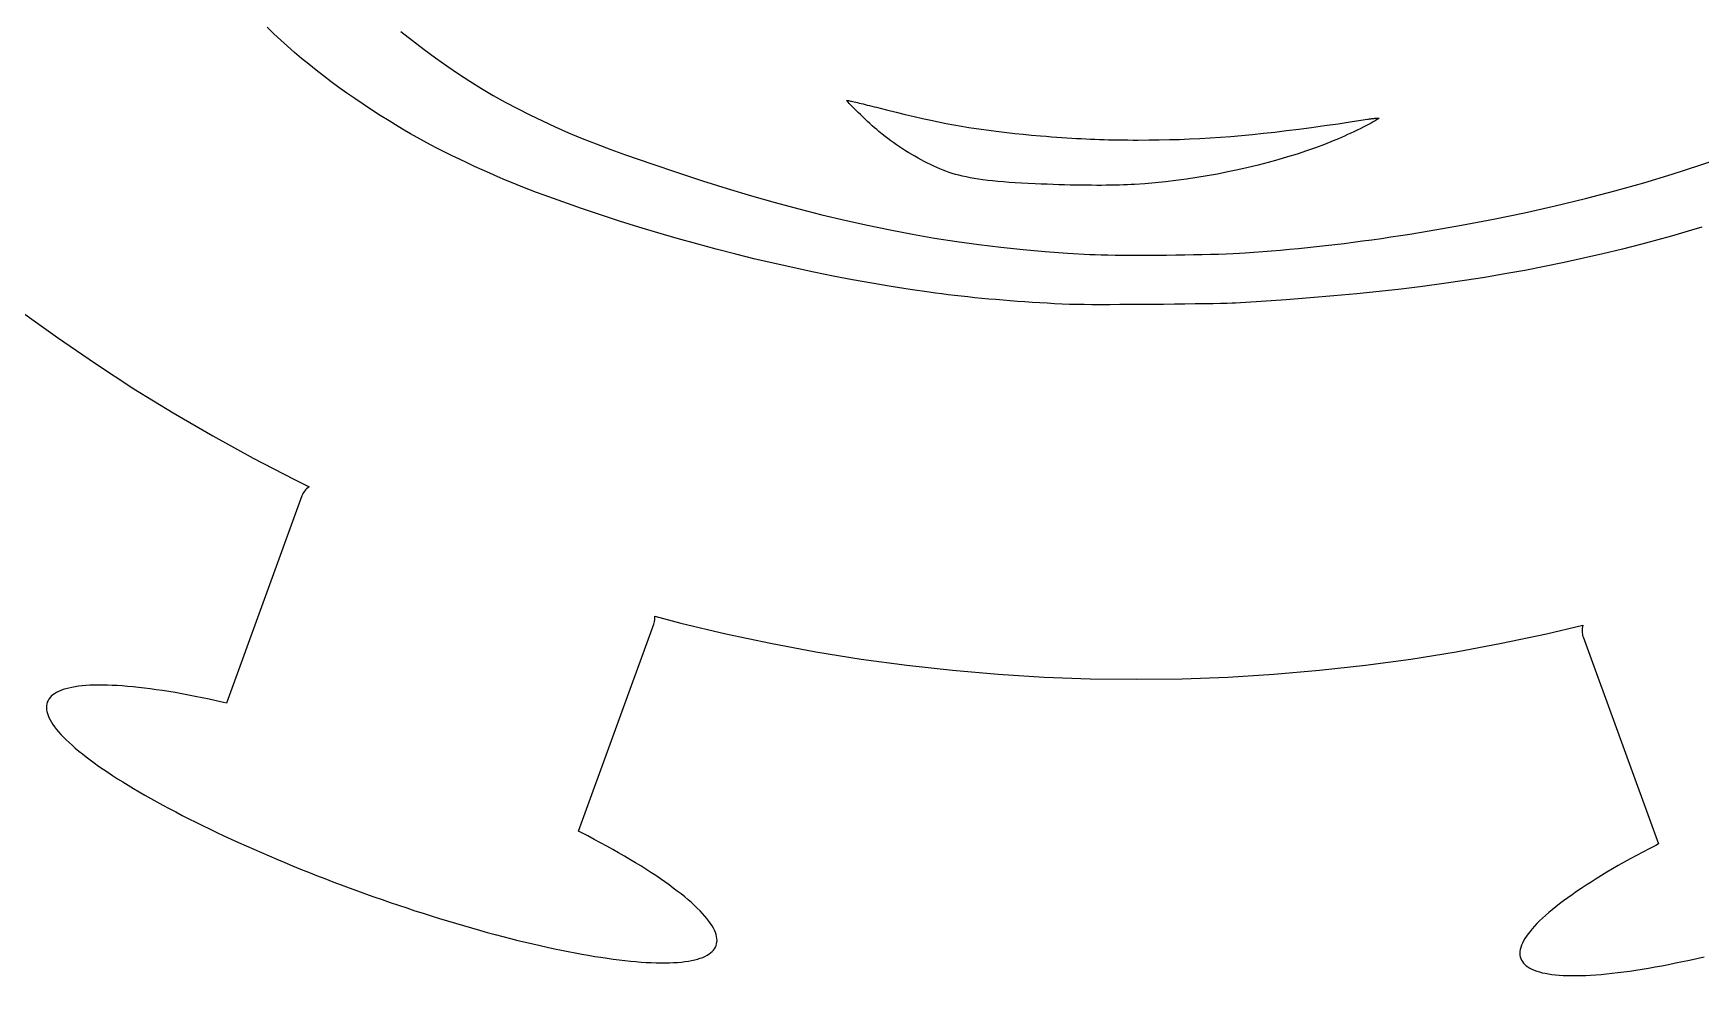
# Model space of a CAD drawing. Header units: metres. Extents: x -106 to 107, y -104 to 107.
# Drawn here: x -53 to 27.1, y -104.2 to -59 of the extents above; entities that cross this region are included whole.
import ezdxf

# ---------------------------------------------------------------- set-up
doc = ezdxf.new("R2010")
doc.units = ezdxf.units.M

msp = doc.modelspace()

# ---------------------------------------------------------------- linework, layer by layer
for p, q in [((-41.4226, -58.9819), (-41.7447, -58.6729)), ((-41.0971, -59.2853), (-41.4226, -58.9819)), ((-35.3199, -58.8729), (-34.7649, -59.3133)), ((-40.7677, -59.5835), (-41.0971, -59.2853)), ((-40.4338, -59.8769), (-40.7677, -59.5835)), ((-40.0949, -60.1658), (-40.4338, -59.8769)), ((-34.7649, -59.3133), (-34.2133, -59.7357)), ((-34.2133, -59.7357), (-33.6635, -60.1409)), ((-39.7505, -60.4508), (-40.0949, -60.1658)), ((-39.4001, -60.7323), (-39.7505, -60.4508)), ((-39.0432, -61.0105), (-39.4001, -60.7323)), ((-33.6635, -60.1409), (-33.1137, -60.53)), ((-33.1137, -60.53), (-32.5625, -60.9038)), ((-38.6792, -61.2861), (-39.0432, -61.0105)), ((-38.3076, -61.5593), (-38.6792, -61.2861)), ((-37.9279, -61.8305), (-38.3076, -61.5593)), ((-32.5625, -60.9038), (-32.0082, -61.2633)), ((-32.0082, -61.2633), (-31.4491, -61.6095)), ((-31.4491, -61.6095), (-30.8837, -61.9432)), ((-37.5396, -62.1003), (-37.9279, -61.8305)), ((-37.1422, -62.3689), (-37.5396, -62.1003)), ((-36.7351, -62.6368), (-37.1422, -62.3689)), ((-30.8837, -61.9432), (-30.3104, -62.2654)), ((-30.3104, -62.2654), (-29.7274, -62.577)), ((-13.8925, -62.1838), (-13.8861, -62.1833)), ((-13.8895, -62.1986), (-13.8925, -62.1838)), ((-13.8687, -62.2292), (-13.8895, -62.1986)), ((-13.8861, -62.1833), (-13.8707, -62.185)), ((-13.8707, -62.185), (-13.8466, -62.1891)), ((-13.8316, -62.2741), (-13.8687, -62.2292)), ((-13.8466, -62.1891), (-13.8143, -62.1952)), ((-13.7799, -62.3319), (-13.8316, -62.2741)), ((-13.8143, -62.1952), (-13.774, -62.2035)), ((-13.715, -62.4011), (-13.7799, -62.3319)), ((-13.774, -62.2035), (-13.7263, -62.2137)), ((-13.7263, -62.2137), (-13.6713, -62.2258)), ((-13.6383, -62.4803), (-13.715, -62.4011)), ((-13.6713, -62.2258), (-13.6096, -62.2397)), ((-13.5516, -62.568), (-13.6383, -62.4803)), ((-13.6096, -62.2397), (-13.5414, -62.2553)), ((-13.5414, -62.2553), (-13.4672, -62.2726)), ((-13.4672, -62.2726), (-13.3873, -62.2914)), ((-13.3873, -62.2914), (-13.3021, -62.3117)), ((-13.3021, -62.3117), (-13.212, -62.3333)), ((-13.212, -62.3333), (-13.1173, -62.3563)), ((-13.1173, -62.3563), (-13.0184, -62.3804)), ((-13.0184, -62.3804), (-12.9158, -62.4056)), ((-12.9158, -62.4056), (-12.8096, -62.4319)), ((-12.8096, -62.4319), (-12.7004, -62.459)), ((-12.7004, -62.459), (-12.5886, -62.4871)), ((-12.5886, -62.4871), (-12.4743, -62.5159)), ((-36.3179, -62.9045), (-36.7351, -62.6368)), ((-35.8899, -63.1722), (-36.3179, -62.9045)), ((-35.4508, -63.4405), (-35.8899, -63.1722)), ((-29.7274, -62.577), (-29.1333, -62.8789)), ((-29.1333, -62.8789), (-28.5263, -63.1722)), ((-28.5263, -63.1722), (-27.9049, -63.4577)), ((-13.4562, -62.6626), (-13.5516, -62.568)), ((-13.3538, -62.7629), (-13.4562, -62.6626)), ((-13.2457, -62.8672), (-13.3538, -62.7629)), ((-13.1337, -62.9741), (-13.2457, -62.8672)), ((-13.0192, -63.0822), (-13.1337, -62.9741)), ((-12.9036, -63.19), (-13.0192, -63.0822)), ((-12.7887, -63.296), (-12.9036, -63.19)), ((-12.4743, -62.5159), (-11.991, -62.6371)), ((-11.991, -62.6371), (-11.5303, -62.7504)), ((-11.5303, -62.7504), (-11.0899, -62.8564)), ((-11.0899, -62.8564), (-10.6677, -62.9552)), ((-10.6677, -62.9552), (-10.2615, -63.0473)), ((-10.2615, -63.0473), (-9.86906, -63.133)), ((-9.86906, -63.133), (-9.48817, -63.2129)), ((-9.48817, -63.2129), (-9.11668, -63.2872)), ((-9.11668, -63.2872), (-8.75232, -63.3563)), ((9.70303, -63.3032), (10.3807, -63.2029)), ((10.3807, -63.2029), (11.1283, -63.0891)), ((11.1283, -63.0891), (11.1695, -63.0831)), ((11.1695, -63.0831), (11.2103, -63.0772)), ((11.2892, -63.2771), (11.1724, -63.3384)), ((11.2103, -63.0772), (11.2503, -63.0717)), ((11.2503, -63.0717), (11.2894, -63.0664)), ((11.3939, -63.2206), (11.2892, -63.2771)), ((11.2894, -63.0664), (11.3276, -63.0615)), ((11.3276, -63.0615), (11.3647, -63.0569)), ((11.3647, -63.0569), (11.4004, -63.0526)), ((11.4848, -63.1699), (11.3939, -63.2206)), ((11.4004, -63.0526), (11.4346, -63.0486)), ((11.4346, -63.0486), (11.4673, -63.0451)), ((11.4673, -63.0451), (11.4982, -63.0419)), ((11.5602, -63.1258), (11.4848, -63.1699)), ((11.4982, -63.0419), (11.5271, -63.0392)), ((11.5271, -63.0392), (11.554, -63.0368)), ((11.554, -63.0368), (11.5787, -63.0349)), ((11.6183, -63.0893), (11.5602, -63.1258)), ((11.5787, -63.0349), (11.601, -63.0335)), ((11.601, -63.0335), (11.6207, -63.0325)), ((11.6574, -63.0612), (11.6183, -63.0893)), ((11.6207, -63.0325), (11.6378, -63.032)), ((11.6378, -63.032), (11.652, -63.032)), ((11.652, -63.032), (11.6632, -63.0325)), ((11.6756, -63.0423), (11.6574, -63.0612)), ((11.6632, -63.0325), (11.6713, -63.0336)), ((11.6713, -63.0336), (11.6756, -63.0423)), ((-35.1591, -63.6141), (-35.4508, -63.4405)), ((-34.8569, -63.7887), (-35.1591, -63.6141)), ((-34.545, -63.9642), (-34.8569, -63.7887)), ((-34.224, -64.1401), (-34.545, -63.9642)), ((-27.9049, -63.4577), (-27.2674, -63.7363)), ((-27.2674, -63.7363), (-26.6122, -64.009)), ((-26.6122, -64.009), (-25.9378, -64.2768)), ((-12.6758, -63.3988), (-12.7887, -63.296)), ((-12.5664, -63.4969), (-12.6758, -63.3988)), ((-12.4623, -63.5888), (-12.5664, -63.4969)), ((-12.3647, -63.673), (-12.4623, -63.5888)), ((-12.2754, -63.7482), (-12.3647, -63.673)), ((-12.1958, -63.8128), (-12.2754, -63.7482)), ((-12.0616, -63.9175), (-12.1958, -63.8128)), ((-11.9252, -64.0207), (-12.0616, -63.9175)), ((-11.7869, -64.1224), (-11.9252, -64.0207)), ((-8.75232, -63.3563), (-8.39291, -63.4206)), ((-8.39291, -63.4206), (-8.03625, -63.4805)), ((-8.03625, -63.4805), (-7.68015, -63.5364)), ((-7.68015, -63.5364), (-7.32237, -63.5886)), ((-7.32237, -63.5886), (-6.96074, -63.6376)), ((-6.96074, -63.6376), (-6.59303, -63.6837)), ((-6.59303, -63.6837), (-6.21706, -63.7273)), ((-6.21706, -63.7273), (-5.8306, -63.7687)), ((-5.8306, -63.7687), (-5.43146, -63.8085)), ((-5.43146, -63.8085), (-5.01743, -63.8469)), ((-5.01743, -63.8469), (-4.5863, -63.8843)), ((-4.5863, -63.8843), (-4.31686, -63.9066)), ((-4.31686, -63.9066), (-4.05669, -63.9274)), ((-4.05669, -63.9274), (-3.80484, -63.9467)), ((-3.80484, -63.9467), (-3.56039, -63.9646)), ((-3.56039, -63.9646), (-3.32243, -63.9811)), ((-3.32243, -63.9811), (-3.08998, -63.9962)), ((-3.08998, -63.9962), (-2.86214, -64.01)), ((-2.86214, -64.01), (-2.63794, -64.0226)), ((-2.63794, -64.0226), (-2.41647, -64.0339)), ((-2.41647, -64.0339), (-2.19679, -64.044)), ((-2.19679, -64.044), (-1.97798, -64.0529)), ((-1.97798, -64.0529), (-1.75908, -64.0607)), ((-1.75908, -64.0607), (-1.53915, -64.0675)), ((-1.53915, -64.0675), (-1.31728, -64.0732)), ((-1.31728, -64.0732), (-1.09253, -64.078)), ((-1.09253, -64.078), (-0.86394, -64.0817)), ((-0.86394, -64.0817), (-0.63062, -64.0846)), ((-0.63062, -64.0846), (-0.39159, -64.0866)), ((-0.39159, -64.0866), (-0.14594, -64.0878)), ((-0.14594, -64.0878), (0.10727, -64.0882)), ((0.10727, -64.0882), (0.61101, -64.0862)), ((0.61101, -64.0862), (1.10774, -64.0804)), ((1.10774, -64.0804), (1.59944, -64.0703)), ((1.59944, -64.0703), (2.08806, -64.056)), ((2.08806, -64.056), (2.57556, -64.0372)), ((2.57556, -64.0372), (3.06389, -64.0137)), ((3.06389, -64.0137), (3.55502, -63.9854)), ((3.55502, -63.9854), (4.05092, -63.952)), ((4.05092, -63.952), (4.55353, -63.9135)), ((4.55353, -63.9135), (5.06483, -63.8695)), ((5.06483, -63.8695), (5.58676, -63.82)), ((5.58676, -63.82), (6.12131, -63.7648)), ((6.12131, -63.7648), (6.67043, -63.7037)), ((6.67043, -63.7037), (7.23605, -63.6365)), ((7.23605, -63.6365), (7.82016, -63.563)), ((7.82016, -63.563), (8.42473, -63.4831)), ((8.42473, -63.4831), (9.0517, -63.3965)), ((9.0517, -63.3965), (9.70303, -63.3032)), ((9.59811, -64.0826), (9.47432, -64.1338)), ((9.73099, -64.0258), (9.59811, -64.0826)), ((9.87119, -63.9642), (9.73099, -64.0258)), ((10.0169, -63.8987), (9.87119, -63.9642)), ((10.1665, -63.8301), (10.0169, -63.8987)), ((10.3181, -63.7593), (10.1665, -63.8301)), ((10.47, -63.6872), (10.3181, -63.7593)), ((10.6205, -63.6148), (10.47, -63.6872)), ((10.7677, -63.5428), (10.6205, -63.6148)), ((10.9099, -63.4721), (10.7677, -63.5428)), ((11.0454, -63.4037), (10.9099, -63.4721)), ((11.1724, -63.3384), (11.0454, -63.4037)), ((-33.8946, -64.3161), (-34.224, -64.1401)), ((-33.5576, -64.4919), (-33.8946, -64.3161)), ((-33.2138, -64.6672), (-33.5576, -64.4919)), ((-32.8637, -64.8416), (-33.2138, -64.6672)), ((-32.5081, -65.0147), (-32.8637, -64.8416)), ((-25.9378, -64.2768), (-25.2424, -64.5405)), ((-25.2424, -64.5405), (-24.5245, -64.801)), ((-24.5245, -64.801), (-23.2701, -65.2397)), ((-11.6467, -64.2225), (-11.7869, -64.1224)), ((-11.5048, -64.321), (-11.6467, -64.2225)), ((-11.3614, -64.4176), (-11.5048, -64.321)), ((-11.2166, -64.5124), (-11.3614, -64.4176)), ((-11.0704, -64.6052), (-11.2166, -64.5124)), ((-10.9232, -64.696), (-11.0704, -64.6052)), ((-10.7751, -64.7846), (-10.9232, -64.696)), ((-10.6261, -64.871), (-10.7751, -64.7846)), ((-10.4764, -64.9551), (-10.6261, -64.871)), ((7.73407, -64.7608), (7.27698, -64.9031)), ((8.18304, -64.6125), (7.73407, -64.7608)), ((8.62323, -64.4585), (8.18304, -64.6125)), ((9.05388, -64.2989), (8.62323, -64.4585)), ((9.47432, -64.1338), (9.05388, -64.2989)), ((27.0879, -65.303), (28.3881, -64.8572)), ((-32.1478, -65.1863), (-32.5081, -65.0147)), ((-31.7834, -65.356), (-32.1478, -65.1863)), ((-31.4156, -65.5234), (-31.7834, -65.356)), ((-31.0453, -65.6883), (-31.4156, -65.5234)), ((-30.673, -65.8503), (-31.0453, -65.6883)), ((-23.2701, -65.2397), (-22.0407, -65.6552)), ((-22.0407, -65.6552), (-20.8347, -66.0478)), ((-10.3262, -65.0368), (-10.4764, -64.9551)), ((-10.1756, -65.1161), (-10.3262, -65.0368)), ((-10.0248, -65.1927), (-10.1756, -65.1161)), ((-9.87396, -65.2668), (-10.0248, -65.1927)), ((-9.72318, -65.3381), (-9.87396, -65.2668)), ((-9.57257, -65.4065), (-9.72318, -65.3381)), ((-9.42235, -65.4721), (-9.57257, -65.4065)), ((-9.27263, -65.5346), (-9.42235, -65.4721)), ((-9.13237, -65.5895), (-9.27263, -65.5346)), ((-8.98706, -65.6415), (-9.13237, -65.5895)), ((-8.83612, -65.6908), (-8.98706, -65.6415)), ((-8.67897, -65.7375), (-8.83612, -65.6908)), ((4.4039, -65.624), (3.9099, -65.7205)), ((4.89474, -65.5205), (4.4039, -65.624)), ((5.38174, -65.4101), (4.89474, -65.5205)), ((5.86415, -65.293), (5.38174, -65.4101)), ((6.34131, -65.1694), (5.86415, -65.293)), ((6.81248, -65.0394), (6.34131, -65.1694)), ((7.27698, -64.9031), (6.81248, -65.0394)), ((25.7574, -65.7301), (27.0879, -65.303)), ((-30.2995, -66.009), (-30.673, -65.8503)), ((-29.9256, -66.1642), (-30.2995, -66.009)), ((-29.5518, -66.3154), (-29.9256, -66.1642)), ((-29.179, -66.4624), (-29.5518, -66.3154)), ((-28.8079, -66.6048), (-29.179, -66.4624)), ((-20.8347, -66.0478), (-19.6503, -66.4179)), ((-19.6503, -66.4179), (-18.4857, -66.7659)), ((-8.51505, -65.7816), (-8.67897, -65.7375)), ((-8.34375, -65.8232), (-8.51505, -65.7816)), ((-8.16452, -65.8623), (-8.34375, -65.8232)), ((-7.97678, -65.8992), (-8.16452, -65.8623)), ((-7.77994, -65.9338), (-7.97678, -65.8992)), ((-7.57343, -65.9663), (-7.77994, -65.9338)), ((-7.35667, -65.9967), (-7.57343, -65.9663)), ((-7.1291, -66.0252), (-7.35667, -65.9967)), ((-6.89014, -66.0518), (-7.1291, -66.0252)), ((-6.63918, -66.0766), (-6.89014, -66.0518)), ((-6.37566, -66.0996), (-6.63918, -66.0766)), ((-6.09901, -66.121), (-6.37566, -66.0996)), ((-5.80867, -66.1409), (-6.09901, -66.121)), ((-5.50403, -66.1593), (-5.80867, -66.1409)), ((-5.18452, -66.1764), (-5.50403, -66.1593)), ((-4.84958, -66.1922), (-5.18452, -66.1764)), ((-4.55861, -66.2045), (-4.84958, -66.1921)), ((-4.84958, -66.1921), (-4.84958, -66.1922)), ((-4.27104, -66.2157), (-4.55861, -66.2045)), ((-3.98721, -66.2258), (-4.27104, -66.2157)), ((-3.70749, -66.2348), (-3.98721, -66.2258)), ((-3.43219, -66.2426), (-3.70749, -66.2348)), ((-3.16167, -66.2493), (-3.43219, -66.2426)), ((-2.89627, -66.2548), (-3.16167, -66.2493)), ((-2.63635, -66.2592), (-2.89627, -66.2548)), ((-2.38226, -66.2624), (-2.63635, -66.2592)), ((-2.13434, -66.2645), (-2.38226, -66.2624)), ((-1.89293, -66.2654), (-2.13434, -66.2645)), ((-1.65839, -66.2652), (-1.89293, -66.2654)), ((-1.43105, -66.2638), (-1.65839, -66.2652)), ((-1.21126, -66.2613), (-1.43105, -66.2638)), ((-0.99937, -66.2576), (-1.21126, -66.2613)), ((-0.79575, -66.2528), (-0.99937, -66.2576)), ((-0.60072, -66.2467), (-0.79575, -66.2528)), ((-0.41463, -66.2395), (-0.60072, -66.2467)), ((-0.23781, -66.2312), (-0.41463, -66.2395)), ((-0.07065, -66.2217), (-0.23781, -66.2312)), ((0.42308, -66.1868), (-0.07065, -66.2217)), ((0.91933, -66.1437), (0.42308, -66.1868)), ((1.41739, -66.0925), (0.91933, -66.1437)), ((1.91653, -66.0334), (1.41739, -66.0925)), ((2.41606, -65.9664), (1.91653, -66.0334)), ((2.91527, -65.8919), (2.41606, -65.9664)), ((3.41345, -65.8099), (2.91527, -65.8919)), ((3.9099, -65.7205), (3.41345, -65.8099)), ((23.0078, -66.5279), (24.3972, -66.1385)), ((24.3972, -66.1385), (25.7574, -65.7301)), ((-28.4392, -66.7422), (-28.8079, -66.6048)), ((-27.5446, -67.0651), (-28.4392, -66.7422)), ((-26.6425, -67.3797), (-27.5446, -67.0651)), ((-18.4857, -66.7659), (-17.3393, -67.0921)), ((-17.3393, -67.0921), (-16.2094, -67.3969)), ((18.6698, -67.5806), (20.1435, -67.2492)), ((20.1435, -67.2492), (21.5897, -66.8982)), ((21.5897, -66.8982), (23.0078, -66.5279)), ((-25.7334, -67.6857), (-26.6425, -67.3797)), ((-24.8182, -67.983), (-25.7334, -67.6857)), ((-23.8976, -68.2714), (-24.8182, -67.983)), ((-16.2094, -67.3969), (-15.0941, -67.6808)), ((-15.0941, -67.6808), (-13.9918, -67.9439)), ((-13.9918, -67.9439), (-12.9007, -68.1868)), ((15.6415, -68.1842), (17.1689, -67.8923)), ((17.1689, -67.8923), (18.6698, -67.5806)), ((-22.9723, -68.5507), (-23.8976, -68.2714)), ((-22.043, -68.8208), (-22.9723, -68.5507)), ((-21.1105, -69.0814), (-22.043, -68.8208)), ((-12.9007, -68.1868), (-11.8191, -68.4098)), ((-11.8191, -68.4098), (-10.7453, -68.6133)), ((-10.7453, -68.6133), (-9.67752, -68.7976)), ((-9.67752, -68.7976), (-8.61404, -68.9631)), ((10.8848, -68.9389), (11.335, -68.8776)), ((11.335, -68.8776), (11.7877, -68.8136)), ((11.7877, -68.8136), (12.2428, -68.7472)), ((12.2428, -68.7472), (12.7003, -68.6782)), ((12.7003, -68.6782), (13.1604, -68.6067)), ((13.1604, -68.6067), (13.623, -68.5326)), ((13.623, -68.5326), (14.0882, -68.4559)), ((14.0882, -68.4559), (15.6415, -68.1842)), ((25.2475, -68.8351), (24.3052, -69.087)), ((25.7204, -68.7039), (25.2475, -68.8351)), ((26.2027, -68.5664), (25.7204, -68.7039)), ((26.6927, -68.4229), (26.2027, -68.5664)), ((27.1891, -68.2741), (26.6927, -68.4229)), ((-20.1754, -69.3324), (-21.1105, -69.0814)), ((-19.2386, -69.5736), (-20.1754, -69.3324)), ((-18.3008, -69.8047), (-19.2386, -69.5736)), ((-8.61404, -68.9631), (-7.55315, -69.1102)), ((-7.55315, -69.1102), (-6.4931, -69.2393)), ((-6.4931, -69.2393), (-5.43217, -69.3507)), ((-5.43217, -69.3507), (-4.36864, -69.4447)), ((-4.36864, -69.4447), (-3.30075, -69.5219)), ((-3.30075, -69.5219), (-2.22681, -69.5825)), ((-2.22681, -69.5825), (-1.96878, -69.5932)), ((-1.96878, -69.5932), (-1.67587, -69.6022)), ((-1.67587, -69.6022), (-1.35187, -69.6095)), ((-1.35187, -69.6095), (-1.00055, -69.6151)), ((-1.00055, -69.6151), (-0.6257, -69.619)), ((-0.6257, -69.619), (-0.23112, -69.6214)), ((-0.23112, -69.6214), (0.17938, -69.6221)), ((0.17938, -69.6221), (0.60204, -69.6214)), ((0.60204, -69.6214), (1.03307, -69.6191)), ((1.03307, -69.6191), (1.46866, -69.6155)), ((1.46866, -69.6155), (1.90504, -69.6104)), ((1.90504, -69.6104), (2.33841, -69.6039)), ((2.33841, -69.6039), (2.76497, -69.596)), ((2.76497, -69.596), (3.18094, -69.5869)), ((3.18094, -69.5869), (3.58252, -69.5765)), ((3.58252, -69.5765), (3.96594, -69.5649)), ((3.96594, -69.5649), (4.32739, -69.5522)), ((4.32739, -69.5522), (4.6631, -69.5382)), ((4.6631, -69.5382), (4.96927, -69.5232)), ((4.96927, -69.5232), (5.24208, -69.5071)), ((5.24208, -69.5071), (5.6629, -69.4785)), ((5.6629, -69.4785), (6.08586, -69.4473)), ((6.08586, -69.4473), (6.51093, -69.4137)), ((6.51093, -69.4137), (6.93817, -69.3775)), ((6.93817, -69.3775), (7.36761, -69.3389)), ((7.36761, -69.3389), (7.79927, -69.2977)), ((7.79927, -69.2977), (8.23315, -69.254)), ((8.23315, -69.254), (8.6693, -69.2078)), ((8.6693, -69.2078), (9.10774, -69.1591)), ((9.10774, -69.1591), (9.54848, -69.1078)), ((9.54848, -69.1078), (9.99155, -69.0541)), ((9.99155, -69.0541), (10.437, -68.9978)), ((10.437, -68.9978), (10.8848, -68.9389)), ((22.4329, -69.5543), (21.4985, -69.7703)), ((23.3678, -69.3266), (22.4329, -69.5543)), ((24.3052, -69.087), (23.3678, -69.3266)), ((-17.3626, -70.0257), (-18.3008, -69.8047)), ((-16.4248, -70.2363), (-17.3626, -70.0257)), ((-15.4882, -70.4364), (-16.4248, -70.2363)), ((-14.5535, -70.6257), (-15.4882, -70.4364)), ((18.6751, -70.3522), (17.72, -70.5252)), ((19.6218, -70.169), (18.6751, -70.3522)), ((20.5622, -69.9751), (19.6218, -70.169)), ((21.4985, -69.7703), (20.5622, -69.9751)), ((-13.6214, -70.8041), (-14.5535, -70.6257)), ((-12.6926, -70.9714), (-13.6214, -70.8041)), ((-11.7679, -71.1274), (-12.6926, -70.9714)), ((-10.8479, -71.272), (-11.7679, -71.1274)), ((-9.93355, -71.4049), (-10.8479, -71.272)), ((12.7385, -71.2478), (11.6856, -71.3662)), ((13.7696, -71.1211), (12.7385, -71.2478)), ((14.7811, -70.9859), (13.7696, -71.1211)), ((15.7751, -70.8417), (14.7811, -70.9859)), ((16.754, -70.6883), (15.7751, -70.8417)), ((17.72, -70.5252), (16.754, -70.6883)), ((-9.6404, -71.4447), (-9.93355, -71.4049)), ((-9.3403, -71.4837), (-9.6404, -71.4447)), ((-9.03369, -71.5217), (-9.3403, -71.4837)), ((-8.72092, -71.5587), (-9.03369, -71.5217)), ((-8.40239, -71.5947), (-8.72092, -71.5587)), ((-8.07848, -71.6296), (-8.40239, -71.5947)), ((-7.74959, -71.6634), (-8.07848, -71.6296)), ((-7.41611, -71.696), (-7.74959, -71.6634)), ((-7.07841, -71.7275), (-7.41611, -71.696)), ((-6.73691, -71.7578), (-7.07841, -71.7275)), ((-6.39195, -71.7869), (-6.73691, -71.7578)), ((-6.04398, -71.8147), (-6.39195, -71.7869)), ((-5.69334, -71.8412), (-6.04398, -71.8147)), ((-5.34045, -71.8663), (-5.69334, -71.8412)), ((-4.98567, -71.8901), (-5.34045, -71.8663)), ((-4.62943, -71.9125), (-4.98567, -71.8901)), ((-4.27206, -71.9335), (-4.62943, -71.9125)), ((-3.91399, -71.953), (-4.27206, -71.9335)), ((-3.5556, -71.9709), (-3.91399, -71.953)), ((-3.1973, -71.9874), (-3.5556, -71.9709)), ((-3.03113, -71.9923), (-3.1973, -71.9874)), ((-3.1973, -71.9874), (-3.1973, -71.9874)), ((-2.79185, -71.9959), (-3.03113, -71.9923)), ((-2.48758, -71.9984), (-2.79185, -71.9959)), ((-2.12639, -71.9997), (-2.48758, -71.9984)), ((-1.71638, -72), (-2.12639, -71.9997)), ((-1.26566, -71.9992), (-1.71638, -72)), ((-0.78232, -71.9976), (-1.26566, -71.9992)), ((-0.27444, -71.9951), (-0.78232, -71.9976)), ((0.24982, -71.9918), (-0.27444, -71.9951)), ((0.78243, -71.9877), (0.24982, -71.9918)), ((1.31525, -71.983), (0.78243, -71.9877)), ((1.84019, -71.9777), (1.31525, -71.983)), ((2.34918, -71.9719), (1.84019, -71.9777)), ((2.83408, -71.9656), (2.34918, -71.9719)), ((3.28682, -71.959), (2.83408, -71.9656)), ((3.6993, -71.952), (3.28682, -71.959)), ((4.06339, -71.9447), (3.6993, -71.952)), ((4.37103, -71.9372), (4.06339, -71.9447)), ((4.61411, -71.9296), (4.37103, -71.9372)), ((4.78453, -71.922), (4.61411, -71.9296)), ((6.01527, -71.8461), (4.78453, -71.922)), ((7.21082, -71.7639), (6.01527, -71.8461)), ((8.3734, -71.6752), (7.21082, -71.7639)), ((9.50525, -71.5796), (8.3734, -71.6752)), ((10.6086, -71.4767), (9.50525, -71.5796)), ((11.6856, -71.3662), (10.6086, -71.4767)), ((-53.6129, -72.2887), (-51.8227, -73.5826)), ((-51.8227, -73.5826), (-50.0013, -74.8323)), ((-50.0013, -74.8323), (-48.1498, -76.0368)), ((-48.1498, -76.0368), (-46.2692, -77.1956)), ((-46.2692, -77.1956), (-44.3608, -78.3078)), ((-44.3608, -78.3078), (-42.4257, -79.3729)), ((-42.4257, -79.3729), (-40.465, -80.3902)), ((-40.465, -80.3902), (-39.7358, -80.7461)), ((-39.9081, -80.8989), (-39.9535, -80.9525)), ((-39.8577, -80.8474), (-39.9081, -80.8989)), ((-39.8024, -80.7979), (-39.8577, -80.8474)), ((-39.7421, -80.7505), (-39.8024, -80.7979)), ((-39.7358, -80.7461), (-39.7421, -80.7505)), ((-40.0848, -81.1863), (-43.7075, -91.1398)), ((-40.0595, -81.125), (-40.0848, -81.1863)), ((-40.0293, -81.0655), (-40.0595, -81.125)), ((-39.9939, -81.008), (-40.0293, -81.0655)), ((-39.9535, -80.9525), (-39.9939, -81.008)), ((-23.1703, -87.3427), (-23.1502, -87.2795)), ((-23.1502, -87.2795), (-23.1352, -87.2145)), ((-23.1352, -87.2145), (-23.1253, -87.1477)), ((-23.1253, -87.1477), (-23.1205, -87.0792)), ((-23.1209, -87.009), (-23.1237, -86.9719)), ((-23.1237, -86.9719), (-21.8682, -87.3028)), ((-23.1205, -87.0792), (-23.1209, -87.009)), ((-21.8682, -87.3028), (-19.7191, -87.8132)), ((-26.7931, -97.2962), (-23.1703, -87.3427)), ((-19.7191, -87.8132), (-17.5581, -88.2707)), ((17.5581, -88.2707), (19.7191, -87.8132)), ((19.7191, -87.8132), (21.4626, -87.3991)), ((21.4294, -87.6246), (21.4291, -87.6948)), ((21.4291, -87.6948), (21.4338, -87.7633)), ((21.4349, -87.5527), (21.4294, -87.6246)), ((21.4338, -87.7633), (21.4437, -87.8301)), ((21.4455, -87.4792), (21.4349, -87.5527)), ((21.4437, -87.8301), (21.4587, -87.8951)), ((21.4612, -87.4042), (21.4455, -87.4792)), ((21.4587, -87.8951), (21.4789, -87.9583)), ((21.4626, -87.3991), (21.4612, -87.4042)), ((21.4789, -87.9583), (25.1016, -97.9118)), ((-17.5581, -88.2707), (-15.3866, -88.675)), ((-15.3866, -88.675), (-13.2057, -89.0259)), ((13.2057, -89.0259), (15.3866, -88.675)), ((15.3866, -88.675), (17.5581, -88.2707)), ((-13.2057, -89.0259), (-11.017, -89.3232)), ((-11.017, -89.3232), (-8.82153, -89.5666)), ((-8.82153, -89.5666), (-6.6208, -89.7561)), ((6.6208, -89.7561), (8.82153, -89.5666)), ((8.82153, -89.5666), (11.017, -89.3232)), ((11.017, -89.3232), (13.2057, -89.0259)), ((-51.5478, -90.4962), (-51.6668, -90.5398)), ((-51.4195, -90.4565), (-51.5478, -90.4962)), ((-51.2821, -90.4207), (-51.4195, -90.4565)), ((-51.1356, -90.3889), (-51.2821, -90.4207)), ((-50.9802, -90.361), (-51.1356, -90.3889)), ((-50.8158, -90.3371), (-50.9802, -90.361)), ((-50.6427, -90.3172), (-50.8158, -90.3371)), ((-50.461, -90.3012), (-50.6427, -90.3172)), ((-50.2706, -90.2893), (-50.461, -90.3012)), ((-50.0719, -90.2814), (-50.2706, -90.2893)), ((-49.8648, -90.2775), (-50.0719, -90.2814)), ((-49.6494, -90.2776), (-49.8648, -90.2775)), ((-49.4261, -90.2817), (-49.6494, -90.2776)), ((-49.1947, -90.2898), (-49.4261, -90.2817)), ((-48.9556, -90.302), (-49.1947, -90.2898)), ((-48.7088, -90.3182), (-48.9556, -90.302)), ((-48.4545, -90.3383), (-48.7088, -90.3182)), ((-48.1929, -90.3625), (-48.4545, -90.3383)), ((-47.924, -90.3906), (-48.1929, -90.3625)), ((-47.6482, -90.4227), (-47.924, -90.3906)), ((-47.3654, -90.4586), (-47.6482, -90.4227)), ((-47.076, -90.4986), (-47.3654, -90.4586)), ((-46.78, -90.5423), (-47.076, -90.4986)), ((-6.6208, -89.7561), (-4.41608, -89.8916)), ((-4.41608, -89.8916), (-2.20871, -89.9729)), ((-2.20871, -89.9729), (0, -90)), ((0, -90), (2.20871, -89.9729)), ((2.20871, -89.9729), (4.41608, -89.8916)), ((4.41608, -89.8916), (6.6208, -89.7561)), ((-52.3516, -91.2665), (-52.356, -91.3541)), ((-52.3374, -91.1824), (-52.3516, -91.2665)), ((-52.3135, -91.1018), (-52.3374, -91.1824)), ((-52.28, -91.0247), (-52.3135, -91.1018)), ((-52.2368, -90.9512), (-52.28, -91.0247)), ((-52.1839, -90.8812), (-52.2368, -90.9512)), ((-52.1215, -90.815), (-52.1839, -90.8812)), ((-52.0495, -90.7524), (-52.1215, -90.815)), ((-51.968, -90.6936), (-52.0495, -90.7524)), ((-51.877, -90.6385), (-51.968, -90.6936)), ((-51.7766, -90.5872), (-51.877, -90.6385)), ((-51.6668, -90.5398), (-51.7766, -90.5872)), ((-46.4777, -90.59), (-46.78, -90.5423)), ((-46.1692, -90.6415), (-46.4777, -90.59)), ((-45.8547, -90.6968), (-46.1692, -90.6415)), ((-45.5345, -90.7558), (-45.8547, -90.6968)), ((-45.2087, -90.8186), (-45.5345, -90.7558)), ((-44.8774, -90.8851), (-45.2087, -90.8186)), ((-44.541, -90.9552), (-44.8774, -90.8851)), ((-44.1995, -91.0289), (-44.541, -90.9552)), ((-43.8533, -91.1063), (-44.1995, -91.0289)), ((-43.7075, -91.1398), (-43.8533, -91.1063)), ((-52.356, -91.3541), (-52.3508, -91.445)), ((-52.3508, -91.445), (-52.3359, -91.5392)), ((-52.3359, -91.5392), (-52.3112, -91.6367)), ((-52.3112, -91.6367), (-52.2769, -91.7374)), ((-52.2769, -91.7374), (-52.233, -91.8412)), ((-52.233, -91.8412), (-52.1794, -91.948)), ((-52.1794, -91.948), (-52.1162, -92.058)), ((-52.1162, -92.058), (-52.0434, -92.1708)), ((-52.0434, -92.1708), (-51.9612, -92.2865)), ((-51.9612, -92.2865), (-51.8694, -92.4051)), ((-51.8694, -92.4051), (-51.7683, -92.5264)), ((-51.7683, -92.5264), (-51.6578, -92.6503)), ((-51.6578, -92.6503), (-51.538, -92.7769)), ((-51.538, -92.7769), (-51.409, -92.9059)), ((-51.409, -92.9059), (-51.2709, -93.0374)), ((-51.2709, -93.0374), (-51.1237, -93.1712)), ((-51.1237, -93.1712), (-50.9676, -93.3073)), ((-50.9676, -93.3073), (-50.8025, -93.4457)), ((-50.8025, -93.4457), (-50.6288, -93.5861)), ((-50.6288, -93.5861), (-50.4463, -93.7285)), ((-50.4463, -93.7285), (-50.2553, -93.8729)), ((-50.2553, -93.8729), (-50.0559, -94.0192)), ((-50.0559, -94.0192), (-49.8481, -94.1672)), ((-49.8481, -94.1672), (-49.6322, -94.3169)), ((-49.6322, -94.3169), (-49.4082, -94.4682)), ((-49.4082, -94.4682), (-49.1762, -94.6209)), ((-49.1762, -94.6209), (-48.9365, -94.7751)), ((-48.9365, -94.7751), (-48.6891, -94.9306)), ((-48.6891, -94.9306), (-48.4342, -95.0873)), ((-48.4342, -95.0873), (-48.172, -95.2451)), ((-48.172, -95.2451), (-47.9026, -95.4039)), ((-47.9026, -95.4039), (-47.6262, -95.5637)), ((-47.6262, -95.5637), (-47.3429, -95.7243)), ((-47.3429, -95.7243), (-47.0529, -95.8857)), ((-47.0529, -95.8857), (-46.7565, -96.0477)), ((-46.7565, -96.0477), (-46.4536, -96.2102)), ((-46.4536, -96.2102), (-46.1447, -96.3732)), ((-46.1447, -96.3732), (-45.8298, -96.5365)), ((-45.8298, -96.5365), (-45.5091, -96.7001)), ((-45.5091, -96.7001), (-45.1828, -96.8639)), ((-45.1828, -96.8639), (-44.8511, -97.0276)), ((-44.8511, -97.0276), (-44.5143, -97.1914)), ((-44.5143, -97.1914), (-44.1725, -97.355)), ((-44.1725, -97.355), (-43.8259, -97.5183)), ((-43.8259, -97.5183), (-43.4747, -97.6813)), ((-43.4747, -97.6813), (-43.1192, -97.8439)), ((-26.6598, -97.3642), (-26.7931, -97.2962)), ((-26.3449, -97.5275), (-26.6598, -97.3642)), ((-26.0359, -97.6905), (-26.3449, -97.5275)), ((-25.7331, -97.853), (-26.0359, -97.6905)), ((-43.1192, -97.8439), (-42.7595, -98.0059)), ((-42.7595, -98.0059), (-42.3959, -98.1673)), ((-42.3959, -98.1673), (-42.0286, -98.328)), ((-42.0286, -98.328), (-41.6579, -98.4878)), ((-41.6579, -98.4878), (-41.2838, -98.6467)), ((-25.4367, -98.015), (-25.7331, -97.853)), ((-25.1467, -98.1764), (-25.4367, -98.015)), ((-24.8634, -98.337), (-25.1467, -98.1764)), ((-24.587, -98.4968), (-24.8634, -98.337)), ((-24.3176, -98.6556), (-24.587, -98.4968)), ((24.0417, -98.4687), (23.7452, -98.6306)), ((24.3445, -98.3061), (24.0417, -98.4687)), ((24.6535, -98.1431), (24.3445, -98.3061)), ((24.9684, -97.9798), (24.6535, -98.1431)), ((25.1016, -97.9118), (24.9684, -97.9798)), ((-41.2838, -98.6467), (-40.9068, -98.8046)), ((-40.9068, -98.8046), (-40.5269, -98.9614)), ((-40.5269, -98.9614), (-40.1444, -99.1169)), ((-40.1444, -99.1169), (-39.7596, -99.2712)), ((-39.7596, -99.2712), (-39.3727, -99.424)), ((-24.0554, -98.8134), (-24.3176, -98.6556)), ((-23.8005, -98.9701), (-24.0554, -98.8134)), ((-23.5531, -99.1256), (-23.8005, -98.9701)), ((-23.3134, -99.2798), (-23.5531, -99.1256)), ((-23.0815, -99.4326), (-23.3134, -99.2798)), ((22.6262, -99.2713), (22.3639, -99.4291)), ((22.8956, -99.1124), (22.6262, -99.2713)), ((23.172, -98.9526), (22.8956, -99.1124)), ((23.4552, -98.792), (23.172, -98.9526)), ((23.7452, -98.6306), (23.4552, -98.792)), ((-39.3727, -99.424), (-38.9839, -99.5754)), ((-38.9839, -99.5754), (-38.5934, -99.7251)), ((-38.5934, -99.7251), (-38.2015, -99.8733)), ((-38.2015, -99.8733), (-37.8085, -100.02)), ((-37.8085, -100.02), (-37.4145, -100.164)), ((-22.8574, -99.5838), (-23.0815, -99.4326)), ((-22.6415, -99.7335), (-22.8574, -99.5838)), ((-22.4337, -99.8815), (-22.6415, -99.7335)), ((-22.2343, -100.028), (-22.4337, -99.8815)), ((-22.0433, -100.172), (-22.2343, -100.028)), ((21.39, -100.048), (21.166, -100.199)), ((21.6219, -99.8954), (21.39, -100.048)), ((21.8617, -99.7413), (21.6219, -99.8954)), ((22.1091, -99.5858), (21.8617, -99.7413)), ((22.3639, -99.4291), (22.1091, -99.5858)), ((-37.4145, -100.164), (-37.0198, -100.307)), ((-37.0198, -100.307), (-36.6246, -100.447)), ((-36.6246, -100.447), (-36.2293, -100.586)), ((-36.2293, -100.586), (-35.8339, -100.722)), ((-35.8339, -100.722), (-35.4387, -100.856)), ((-35.4387, -100.856), (-35.0441, -100.987)), ((-21.8608, -100.315), (-22.0433, -100.172)), ((-21.687, -100.455), (-21.8608, -100.315)), ((-21.522, -100.593), (-21.687, -100.455)), ((-21.3659, -100.729), (-21.522, -100.593)), ((-21.2187, -100.863), (-21.3659, -100.729)), ((-21.0806, -100.995), (-21.2187, -100.863)), ((20.1694, -100.93), (19.9956, -101.071)), ((20.3518, -100.788), (20.1694, -100.93)), ((20.5428, -100.643), (20.3518, -100.788)), ((20.7423, -100.497), (20.5428, -100.643)), ((20.95, -100.349), (20.7423, -100.497)), ((21.166, -100.199), (20.95, -100.349)), ((-35.0441, -100.987), (-34.6501, -101.117)), ((-34.6501, -101.117), (-34.2572, -101.243)), ((-34.2572, -101.243), (-33.8654, -101.367)), ((-33.8654, -101.367), (-33.4751, -101.489)), ((-33.4751, -101.489), (-33.0864, -101.608)), ((-33.0864, -101.608), (-32.6996, -101.723)), ((-32.6996, -101.723), (-32.315, -101.836)), ((-20.9516, -101.124), (-21.0806, -100.995)), ((-20.8318, -101.25), (-20.9516, -101.124)), ((-20.7213, -101.374), (-20.8318, -101.25)), ((-20.6202, -101.496), (-20.7213, -101.374)), ((-20.5284, -101.614), (-20.6202, -101.496)), ((-20.4462, -101.73), (-20.5284, -101.614)), ((-20.3734, -101.843), (-20.4462, -101.73)), ((19.2601, -101.739), (19.1404, -101.866)), ((19.3891, -101.61), (19.2601, -101.739)), ((19.5273, -101.479), (19.3891, -101.61)), ((19.6745, -101.345), (19.5273, -101.479)), ((19.8306, -101.209), (19.6745, -101.345)), ((19.9956, -101.071), (19.8306, -101.209)), ((-32.315, -101.836), (-31.9327, -101.947)), ((-31.9327, -101.947), (-31.5531, -102.054)), ((-31.5531, -102.054), (-31.1762, -102.158)), ((-31.1762, -102.158), (-30.8024, -102.258)), ((-30.8024, -102.258), (-30.4319, -102.356)), ((-30.4319, -102.356), (-30.0649, -102.451)), ((-30.0649, -102.451), (-29.7016, -102.542)), ((-29.7016, -102.542), (-29.3423, -102.629)), ((-20.3102, -101.953), (-20.3734, -101.843)), ((-20.2566, -102.06), (-20.3102, -101.953)), ((-20.2126, -102.163), (-20.2566, -102.06)), ((-20.1783, -102.264), (-20.2126, -102.163)), ((-20.1537, -102.362), (-20.1783, -102.264)), ((-20.1388, -102.456), (-20.1537, -102.362)), ((-20.1336, -102.547), (-20.1388, -102.456)), ((18.682, -102.458), (18.6188, -102.568)), ((18.7547, -102.346), (18.682, -102.458)), ((18.837, -102.23), (18.7547, -102.346)), ((18.9287, -102.111), (18.837, -102.23)), ((19.0299, -101.99), (18.9287, -102.111)), ((19.1404, -101.866), (19.0299, -101.99)), ((-29.3423, -102.629), (-28.9871, -102.714)), ((-28.9871, -102.714), (-28.6363, -102.794)), ((-28.6363, -102.794), (-28.2901, -102.872)), ((-28.2901, -102.872), (-27.9486, -102.945)), ((-27.9486, -102.945), (-27.6122, -103.016)), ((-27.6122, -103.016), (-27.2809, -103.082)), ((-27.2809, -103.082), (-26.9551, -103.145)), ((-26.9551, -103.145), (-26.6349, -103.204)), ((-26.6349, -103.204), (-26.3204, -103.259)), ((-26.3204, -103.259), (-26.0119, -103.311)), ((-26.0119, -103.311), (-25.7096, -103.358)), ((-20.8228, -103.361), (-20.713, -103.313)), ((-20.713, -103.313), (-20.6126, -103.262)), ((-20.6126, -103.262), (-20.5216, -103.207)), ((-20.5216, -103.207), (-20.4401, -103.148)), ((-20.4401, -103.148), (-20.3681, -103.086)), ((-20.3681, -103.086), (-20.3056, -103.019)), ((-20.3056, -103.019), (-20.2528, -102.95)), ((-20.2528, -102.95), (-20.2096, -102.876)), ((-20.2096, -102.876), (-20.1761, -102.799)), ((-20.1761, -102.799), (-20.1522, -102.718)), ((-20.1522, -102.718), (-20.138, -102.634)), ((-20.138, -102.634), (-20.1336, -102.547)), ((18.4473, -103.071), (18.4421, -103.162)), ((18.4421, -103.162), (18.4466, -103.25)), ((18.4466, -103.25), (18.4608, -103.334)), ((18.4623, -102.977), (18.4473, -103.071)), ((18.4608, -103.334), (18.4846, -103.415)), ((18.4869, -102.88), (18.4623, -102.977)), ((18.5212, -102.779), (18.4869, -102.88)), ((18.5652, -102.675), (18.5212, -102.779)), ((18.6188, -102.568), (18.5652, -102.675)), ((26.9449, -103.41), (27.2957, -103.329)), ((-25.7096, -103.358), (-25.4136, -103.402)), ((-25.4136, -103.402), (-25.1242, -103.442)), ((-25.1242, -103.442), (-24.8414, -103.478)), ((-24.8414, -103.478), (-24.5656, -103.51)), ((-24.5656, -103.51), (-24.2967, -103.538)), ((-24.2967, -103.538), (-24.0351, -103.562)), ((-24.0351, -103.562), (-23.7808, -103.583)), ((-23.7808, -103.583), (-23.534, -103.599)), ((-23.534, -103.599), (-23.2949, -103.611)), ((-23.2949, -103.611), (-23.0635, -103.619)), ((-23.0635, -103.619), (-22.8401, -103.623)), ((-22.8401, -103.623), (-22.6248, -103.623)), ((-22.6248, -103.623), (-22.4177, -103.619)), ((-22.4177, -103.619), (-22.2189, -103.611)), ((-22.2189, -103.611), (-22.0286, -103.6)), ((-22.0286, -103.6), (-21.8468, -103.584)), ((-21.8468, -103.584), (-21.6738, -103.564)), ((-21.6738, -103.564), (-21.5094, -103.54)), ((-21.5094, -103.54), (-21.354, -103.512)), ((-21.354, -103.512), (-21.2075, -103.48)), ((-21.2075, -103.48), (-21.0701, -103.444)), ((-21.0701, -103.444), (-20.9418, -103.404)), ((-20.9418, -103.404), (-20.8228, -103.361)), ((18.4846, -103.415), (18.5182, -103.492)), ((18.5182, -103.492), (18.5614, -103.565)), ((18.5614, -103.565), (18.6142, -103.635)), ((18.6142, -103.635), (18.6766, -103.701)), ((18.6766, -103.701), (18.7486, -103.764)), ((18.7486, -103.764), (18.8302, -103.823)), ((18.8302, -103.823), (18.9212, -103.878)), ((18.9212, -103.878), (19.0216, -103.929)), ((19.0216, -103.929), (19.1313, -103.977)), ((19.1313, -103.977), (19.2504, -104.02)), ((19.2504, -104.02), (19.3787, -104.06)), ((19.3787, -104.06), (19.5161, -104.096)), ((19.5161, -104.096), (19.6626, -104.127)), ((19.6626, -104.127), (19.818, -104.155)), ((22.6053, -104.154), (22.8741, -104.126)), ((22.8741, -104.126), (23.15, -104.094)), ((23.15, -104.094), (23.4327, -104.058)), ((23.4327, -104.058), (23.7222, -104.018)), ((23.7222, -104.018), (24.0182, -103.974)), ((24.0182, -103.974), (24.3205, -103.926)), ((24.3205, -103.926), (24.629, -103.875)), ((24.629, -103.875), (24.9434, -103.82)), ((24.9434, -103.82), (25.2636, -103.761)), ((25.2636, -103.761), (25.5895, -103.698)), ((25.5895, -103.698), (25.9207, -103.631)), ((25.9207, -103.631), (26.2572, -103.561)), ((26.2572, -103.561), (26.5986, -103.487)), ((26.5986, -103.487), (26.9449, -103.41)), ((19.818, -104.155), (19.9823, -104.179)), ((19.9823, -104.179), (20.1554, -104.199)), ((20.1554, -104.199), (20.3372, -104.215)), ((20.3372, -104.215), (20.5275, -104.227)), ((20.5275, -104.227), (20.7263, -104.235)), ((20.7263, -104.235), (20.9334, -104.239)), ((20.9334, -104.239), (21.1487, -104.239)), ((21.1487, -104.239), (21.3721, -104.235)), ((21.3721, -104.235), (21.6034, -104.227)), ((21.6034, -104.227), (21.8425, -104.214)), ((21.8425, -104.214), (22.0893, -104.198)), ((22.0893, -104.198), (22.3436, -104.178)), ((22.3436, -104.178), (22.6053, -104.154))]:
    msp.add_line(p, q)

doc.saveas('drawing.dxf')
